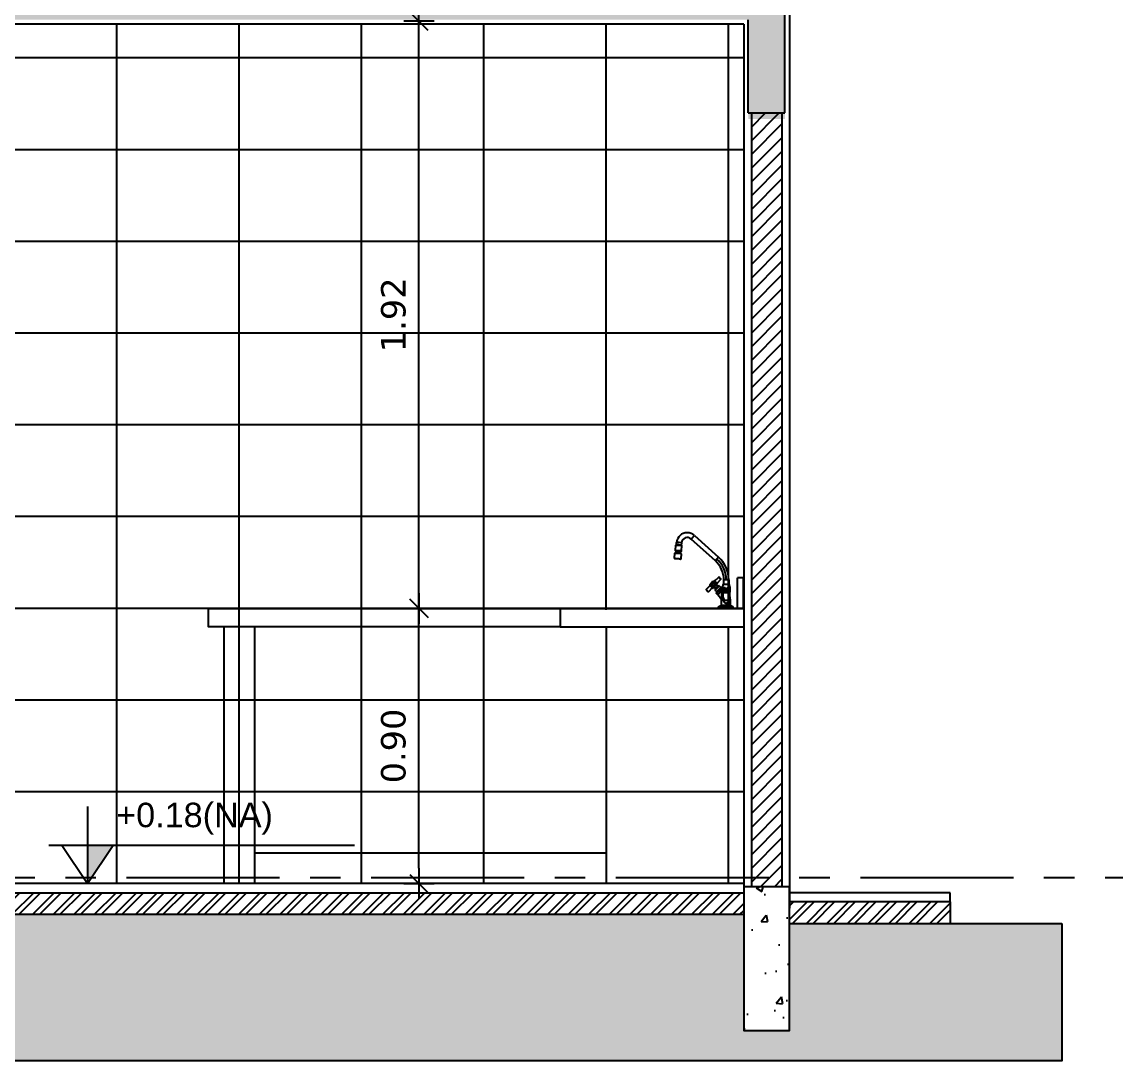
# Model space of a CAD drawing. Extents: x 12 to 194, y 116 to 198.
# Drawn here: x 50.528 to 54.128, y 175.039 to 178.437 of the extents above; entities that cross this region are included whole.
import ezdxf

# ---------------------------------------------------------------- set-up
doc = ezdxf.new("R2010")
doc.units = 0
doc.header["$LTSCALE"] = 0.005
doc.header["$PDMODE"] = 3
doc.linetypes.add('C5', pattern=[60, 50, -5, 0, -5])
doc.layers.get('0').update_dxf_attribs({"linetype": 'CONTINUOUS'})
doc.layers.get('DEFPOINTS').update_dxf_attribs({"linetype": 'CONTINUOUS'})
for name, color, linetype in [('01', 1, 'CONTINUOUS'), ('252', 252, 'CONTINUOUS'), ('AR-CORTE', 1, 'CONTINUOUS'), ('AR-ESQ', 2, 'CONTINUOUS'), ('ARQ-ALV-CORTE', 5, 'CONTINUOUS'), ('ARQ-CTA-1_050', 1, 'CONTINUOUS'), ('ARQ-EXO-1_100', 251, 'C5'), ('ARQ-HTC', 9, 'CONTINUOUS'), ('ARQ-PIS-CORTE', 2, 'CONTINUOUS'), ('ARQ-SMB-1_050', 1, 'CONTINUOUS')]:
    doc.layers.add(name, color=color, linetype=linetype)
doc.styles.add('ESC-50-A20', font='arial.ttf', dxfattribs={"height": 0.1})
doc.styles.add('FNDE Texto Cota 0050', font='verdana.ttf', dxfattribs={"height": 0.08})
doc.dimstyles.new('FNDE 1-0050', dxfattribs={"dimscale": 5, "dimtxt": 0.08, "dimasz": 0.01, "dimexe": 0.15, "dimexo": 0.15, "dimgap": 0.01, "dimtad": 1, "dimzin": 1, "dimdsep": 46, "dimtxsty": 'FNDE Texto Cota 0050', "dimblk": 'tic', "dimcen": 0.015, "dimdle": 0.15, "dimse1": 1, "dimse2": 1, "dimclrd": 251, "dimclre": 251, "dimclrt": 256, "dimaunit": 1, "dimadec": 3, "dimazin": 0, "dimtfac": 1, "dimtix": 1, "dimtmove": 2, "dimatfit": 3, "dimfxl": 0.15, "dimtvp": 1, "dimtolj": 1, "dimtzin": 0, "dimarcsym": 0})
pattern_1 = [(45, (84.714996, 34.55552), (-0.03367596, 0.03367596), []), (45, (84.737447, 34.55552), (-0.03367596, 0.03367596), [])]
pattern_2 = [(50, (84.715, 34.55552), (0.25505854, -0.02231472), [0.02667, -0.29337]), (355, (84.715, 34.55552), (-0.0493408, 0.2674796), [0.021336, -0.2346968]), (100.45144, (84.73625, 34.55366), (0.20571775, 0.24516485), [0.022666, -0.24932634]), (46.1842, (84.715, 34.62664), (0.37951066, -0.05885926), [0.040005, -0.440055]), (96.63556, (84.74662, 34.62174), (0.3323658, 0.3463966), [0.033999, -0.3739899]), (351.18415, (84.715, 34.62664), (0.3323658, 0.3463966), [0.032004, -0.3520436]), (21, (84.75056, 34.60886), (0.21226015, -0.14317128), [0.02667, -0.29337]), (326, (84.75056, 34.60886), (0.08652284, 0.25786315), [0.021336, -0.234696]), (71.45144, (84.76824, 34.59693), (0.298783, 0.11469188), [0.022666, -0.2493259]), (37.5, (84.715, 34.55552), (0.004324045, 0.118377054), [0, -0.2318512, 0, -0.238252, 0, -0.235585]), (7.5, (84.715, 34.55552), (0.09354753, 0.1402528), [0, -0.1358392, 0, -0.2265172, 0, -0.089789]), (327.5, (84.6357, 34.55552), (0.189826833, -0.00802024), [0, -0.0889, 0, -0.277368, 0, -0.368046]), (317.5, (84.60014, 34.55552), (0.20738085, 0.03559709), [0, -0.11557, 0, -0.1842008, 0, -0.261366])]

# ---------------------------------------------------------------- blocks, each defined once
blk = doc.blocks.new('tic')
at = {"color": 251}
for p, q in [((0, -1), (0, 1)), ((-1, 0), (1, 0))]:
    blk.add_line(p, q, dxfattribs=at)
blk.add_line((-0.6, -0.6), (0.6, 0.6))
blk = doc.blocks.new('*D104')
at = {"layer": 'ARQ-CTA-1_050', "color": 251, "lineweight": -2, "transparency": 16777216}
blk.add_line((51.8262, 175.6691), (51.8262, 176.4691), dxfattribs=at)
at = {"layer": 'DEFPOINTS', "color": 0, "transparency": 16777216}
for p in [(51.5225, 176.5191), (51.8262, 176.5191), (51.3726, 175.6191)]:
    blk.add_point(p, dxfattribs=at)
at = {"layer": 'ARQ-CTA-1_050', "color": 251, "lineweight": -2, "transparency": 16777216, "xscale": 0.05, "yscale": 0.05, "zscale": 0.05}
for p, rotation in [((51.8262, 176.5191), 90), ((51.8262, 175.6191), 270)]:
    blk.add_blockref('tic', p, dxfattribs=dict(at, rotation=rotation))
at = {"layer": 'ARQ-CTA-1_050', "transparency": 16777216, "insert": (51.7429, 176.0691), "char_height": 0.08, "attachment_point": 5, "rotation": 90, "style": 'FNDE Texto Cota 0050'}
blk.add_mtext('\\A1;0.90', dxfattribs=at)
blk = doc.blocks.new('*D105')
at = {"layer": 'ARQ-CTA-1_050', "color": 251, "lineweight": -2, "transparency": 16777216}
blk.add_line((51.8262, 176.5691), (51.8262, 178.3891), dxfattribs=at)
at = {"layer": 'DEFPOINTS', "color": 0, "transparency": 16777216}
for p in [(51.5925, 178.4391), (51.8262, 178.4391), (51.5925, 176.5191)]:
    blk.add_point(p, dxfattribs=at)
at = {"layer": 'ARQ-CTA-1_050', "color": 251, "lineweight": -2, "transparency": 16777216, "xscale": 0.05, "yscale": 0.05, "zscale": 0.05}
for p, rotation in [((51.8262, 178.4391), 90), ((51.8262, 176.5191), 270)]:
    blk.add_blockref('tic', p, dxfattribs=dict(at, rotation=rotation))
at = {"layer": 'ARQ-CTA-1_050', "transparency": 16777216, "insert": (51.743, 177.4791), "char_height": 0.08, "attachment_point": 5, "rotation": 90, "style": 'FNDE Texto Cota 0050'}
blk.add_mtext('\\A1;1.92', dxfattribs=at)
blk = doc.blocks.new('FNDE-Nível Corte-1_050')
blk.add_hatch(color=251).paths.add_polyline_path([(140.6568, -0.1868), (140.7408, -0.1868), (140.6568, -0.3128)])
at = {"color": 251}
for p, q in [((140.6568, -0.0608), (140.6568, -0.3128)), ((140.5308, -0.1868), (141.5308, -0.1868))]:
    blk.add_line(p, q, dxfattribs=at)
blk.add_lwpolyline([(140.5728, -0.1868), (140.6568, -0.3128), (140.7408, -0.1868)], dxfattribs=at)

msp = doc.modelspace()

# ---------------------------------------------------------------- hatches: boundary and pattern name
at = {"layer": 'ARQ-HTC'}
h = msp.add_hatch(dxfattribs=at)
h.set_pattern_fill('AR-CONC', color=251, scale=0.0014, style=0)
h.set_pattern_definition(pattern_2)
h.paths.add_polyline_path([(46.7881, 178.5741), (53.0231, 178.5741), (53.0231, 178.1191), (52.9031, 178.1191), (52.9031, 178.4441), (48.4231, 178.4441), (48.4231, 178.1191), (48.3031, 178.1191), (48.3031, 178.4441), (46.8881, 178.4441), (46.8881, 178.1441), (46.7881, 178.1441)])
h = msp.add_hatch(dxfattribs=at)
h.set_pattern_fill('ANSI31', color=251, scale=0.01, style=0)
h.set_pattern_definition([(45, (84.714996, 34.55552), (-0.02245064, 0.02245064), [])])
h.paths.add_polyline_path([(52.9131, 178.1391), (53.0131, 178.1391), (53.0131, 175.6091), (52.9131, 175.6091)])
h = msp.add_hatch(dxfattribs=at)
h.set_pattern_fill('ANSI32', color=251, scale=0.005, style=0)
h.set_pattern_definition(pattern_1)
h.paths.add_polyline_path([(48.4381, 175.5891), (52.8881, 175.5891), (52.8881, 175.5191), (48.4381, 175.5191)])
h = msp.add_hatch(dxfattribs=at)
h.set_pattern_fill('AR-CONC', color=251, scale=0.0014, style=0)
h.set_pattern_definition(pattern_2)
h.paths.add_polyline_path([(52.8881, 175.6091), (53.0381, 175.6091), (53.0381, 175.1391), (52.8881, 175.1391)])
h = msp.add_hatch(dxfattribs=at)
h.set_pattern_fill('ANSI32', color=251, scale=0.005, style=0)
h.set_pattern_definition(pattern_1)
h.paths.add_polyline_path([(53.0381, 175.5591), (53.5631, 175.5591), (53.5631, 175.4891), (53.0381, 175.4891)])
h = msp.add_hatch(dxfattribs=at)
h.set_pattern_fill('EARTH', color=252, scale=0.02, angle=45, style=0)
h.set_pattern_definition([(45, (84.715, 34.55552), (1e-17, 0.17960512), [0.127, -0.127]), (45, (84.68132, 34.5892), (1e-17, 0.17960512), [0.127, -0.127]), (45, (84.64764, 34.62287), (1e-17, 0.17960512), [0.127, -0.127]), (135, (84.64764, 34.64532), (-0.17960512, 1e-17), [0.127, -0.127]), (135, (84.68132, 34.679), (-0.17960512, 1e-17), [0.127, -0.127]), (135, (84.715, 34.71267), (-0.17960512, 1e-17), [0.127, -0.127])])
h.paths.add_polyline_path([(53.9282, 175.4891), (53.0381, 175.4891), (53.0381, 175.1391), (52.8881, 175.1391), (52.8881, 175.5191), (48.4381, 175.5191), (48.4381, 175.1391), (48.2881, 175.1391), (48.2881, 175.5391), (46.9381, 175.5391), (46.9381, 175.1391), (46.7381, 175.1391), (46.7381, 175.5391), (42.8879, 175.5391), (42.8879, 175.0391), (53.9282, 175.0391)])

# ---------------------------------------------------------------- linework, layer by layer
at = {"color": 2}
for p, q in [((52.8879, 176.6191), (52.8679, 176.6191)), ((52.8679, 176.5191), (52.8679, 176.6191)), ((52.8879, 176.5191), (52.8879, 176.6191)), ((52.2881, 176.5191), (52.2881, 176.4591))]:
    msp.add_line(p, q, dxfattribs=at)
at = {"color": 2, "extrusion": (0, 0, -1)}
for p, q in [((52.2881, 176.5191), (52.8881, 176.5191)), ((52.2881, 176.4591), (52.8881, 176.4591))]:
    msp.add_line(p, q, dxfattribs=at)
at = {"layer": '01'}
for p, q in [((53.0381, 178.842), (53.0381, 175.5391)), ((52.8881, 178.4291), (48.4381, 178.4291)), ((52.8881, 178.4291), (52.8881, 175.6091))]:
    msp.add_line(p, q, dxfattribs=at)
at = {"layer": '01', "color": 251}
for p, q in [((52.7163, 176.746), (52.7216, 176.7518)), ((52.7955, 176.6747), (52.7163, 176.746)), ((52.7216, 176.7518), (52.7269, 176.7577)), ((52.7269, 176.7577), (52.8061, 176.6864)), ((52.6654, 176.7262), (52.6639, 176.7089)), ((52.6848, 176.7071), (52.6639, 176.7089)), ((52.6645, 176.7009), (52.6699, 176.7043)), ((52.6648, 176.708), (52.6651, 176.7079)), ((52.6648, 176.708), (52.6648, 176.708)), ((52.6654, 176.7262), (52.6863, 176.7244)), ((52.6682, 176.7278), (52.6688, 176.7348)), ((52.6839, 176.7264), (52.6682, 176.7278)), ((52.6766, 176.7341), (52.6688, 176.7348)), ((52.6699, 176.7043), (52.67, 176.7056)), ((52.6782, 176.7036), (52.6699, 176.7043)), ((52.67, 176.7056), (52.6783, 176.7049)), ((52.6845, 176.7334), (52.6766, 176.7341)), ((52.6783, 176.7049), (52.6782, 176.7036)), ((52.6782, 176.7036), (52.6829, 176.6993)), ((52.6835, 176.7063), (52.6838, 176.7063)), ((52.6838, 176.7063), (52.6839, 176.7063)), ((52.6845, 176.7334), (52.6839, 176.7264)), ((52.6848, 176.7071), (52.6863, 176.7244)), ((52.6617, 176.6829), (52.6631, 176.6996)), ((52.6617, 176.6829), (52.6826, 176.6811)), ((52.6625, 176.682), (52.6626, 176.6819)), ((52.6626, 176.6819), (52.6629, 176.6819)), ((52.684, 176.6978), (52.6631, 176.6996)), ((52.6637, 176.6996), (52.6631, 176.6996)), ((52.6637, 176.7), (52.6644, 176.7006)), ((52.6637, 176.7), (52.6835, 176.6983)), ((52.6637, 176.7), (52.6637, 176.6996)), ((52.6835, 176.6979), (52.6637, 176.6996)), ((52.6645, 176.7009), (52.6644, 176.7006)), ((52.6829, 176.699), (52.6644, 176.7006)), ((52.6645, 176.7009), (52.6829, 176.6993)), ((52.6812, 176.6803), (52.6815, 176.6803)), ((52.6815, 176.6803), (52.6816, 176.6803)), ((52.684, 176.6978), (52.6826, 176.6811)), ((52.6829, 176.699), (52.6829, 176.6993)), ((52.6829, 176.699), (52.6835, 176.6983)), ((52.6835, 176.6979), (52.6835, 176.6983)), ((52.684, 176.6978), (52.6835, 176.6979)), ((52.8008, 176.6805), (52.7955, 176.6747)), ((52.8061, 176.6864), (52.8008, 176.6805)), ((52.7775, 176.5944), (52.7925, 176.6094)), ((52.7775, 176.5957), (52.7912, 176.6094)), ((52.78, 176.5993), (52.7876, 176.6069)), ((52.7805, 176.5986), (52.78, 176.5993)), ((52.7876, 176.6069), (52.7883, 176.6064)), ((52.7884, 176.5861), (52.8008, 176.5985)), ((52.7907, 176.5884), (52.7985, 176.5962)), ((52.7913, 176.6094), (52.7913, 176.6094)), ((52.7913, 176.6094), (52.7924, 176.6094)), ((52.7913, 176.6094), (52.7924, 176.6094)), ((52.7919, 176.5921), (52.7948, 176.595)), ((52.7925, 176.6094), (52.7928, 176.609)), ((52.7941, 176.609), (52.8064, 176.6213)), ((52.7948, 176.595), (52.8007, 176.6009)), ((52.8008, 176.5985), (52.7985, 176.5962)), ((52.7985, 176.5962), (52.803, 176.5917)), ((52.8007, 176.6009), (52.8008, 176.6011)), ((52.8134, 176.6143), (52.801, 176.6019)), ((52.8064, 176.6213), (52.8099, 176.6178)), ((52.8105, 176.6184), (52.8076, 176.6213)), ((52.8099, 176.6178), (52.8134, 176.6143)), ((52.8134, 176.6155), (52.8105, 176.6184)), ((52.8192, 176.5869), (52.8226, 176.5986)), ((52.8226, 176.5986), (52.8312, 176.5986)), ((52.8233, 176.5986), (52.8233, 176.6125)), ((52.8312, 176.6125), (52.8233, 176.6125)), ((52.839, 176.6125), (52.8312, 176.6125)), ((52.8312, 176.5986), (52.8397, 176.5986)), ((52.839, 176.6125), (52.839, 176.5986)), ((52.8397, 176.5986), (52.8431, 176.5869)), ((52.7656, 176.5805), (52.7779, 176.5928)), ((52.7691, 176.577), (52.7656, 176.5805)), ((52.7656, 176.5793), (52.7685, 176.5764)), ((52.7685, 176.5764), (52.7714, 176.5735)), ((52.7726, 176.5735), (52.7691, 176.577)), ((52.7849, 176.5859), (52.7726, 176.5735)), ((52.7779, 176.594), (52.7775, 176.5944)), ((52.7779, 176.594), (52.7779, 176.594)), ((52.7858, 176.5861), (52.786, 176.5862)), ((52.786, 176.5862), (52.7919, 176.5921)), ((52.7907, 176.5884), (52.7884, 176.5861)), ((52.7952, 176.5839), (52.7907, 176.5884)), ((52.7948, 176.5791), (52.8078, 176.5921)), ((52.7948, 176.581), (52.8059, 176.5921)), ((52.8, 176.5739), (52.7948, 176.5791)), ((52.7952, 176.5839), (52.803, 176.5917)), ((52.7993, 176.5677), (52.7992, 176.5676)), ((52.8032, 176.5637), (52.7992, 176.5676)), ((52.8033, 176.5637), (52.7993, 176.5677)), ((52.7994, 176.5712), (52.8157, 176.5875)), ((52.7994, 176.5712), (52.8, 176.5718)), ((52.8, 176.5718), (52.8151, 176.5869)), ((52.8, 176.5739), (52.813, 176.5869)), ((52.8014, 176.5698), (52.801, 176.5694)), ((52.801, 176.5694), (52.8049, 176.5654)), ((52.8054, 176.5659), (52.8014, 176.5698)), ((52.8053, 176.5658), (52.8032, 176.5637)), ((52.8032, 176.5637), (52.8033, 176.5637)), ((52.8033, 176.5637), (52.8049, 176.5654)), ((52.8038, 176.563), (52.8192, 176.5784)), ((52.8126, 176.5521), (52.8038, 176.563)), ((52.8049, 176.5654), (52.8054, 176.5659)), ((52.8053, 176.5658), (52.8192, 176.5797)), ((52.8059, 176.5651), (52.8053, 176.5658)), ((52.8054, 176.5659), (52.8098, 176.5702)), ((52.8065, 176.575), (52.8058, 176.575)), ((52.8058, 176.5742), (52.8065, 176.575)), ((52.8058, 176.5742), (52.8098, 176.5702)), ((52.8105, 176.571), (52.8065, 176.575)), ((52.8078, 176.5921), (52.813, 176.5869)), ((52.8098, 176.5702), (52.8105, 176.571)), ((52.8105, 176.571), (52.8159, 176.5764)), ((52.8119, 176.5811), (52.8119, 176.5804)), ((52.8119, 176.5804), (52.8127, 176.5811)), ((52.8119, 176.5804), (52.8159, 176.5764)), ((52.8167, 176.5771), (52.8127, 176.5811)), ((52.8151, 176.5869), (52.8157, 176.5875)), ((52.8159, 176.5764), (52.8167, 176.5771)), ((52.8167, 176.5771), (52.8192, 176.5797)), ((52.8175, 176.5859), (52.8171, 176.5855)), ((52.8171, 176.5855), (52.8192, 176.5833)), ((52.8192, 176.5842), (52.8175, 176.5859)), ((52.8192, 176.5877), (52.8192, 176.5876)), ((52.8192, 176.5877), (52.8194, 176.5875)), ((52.8192, 176.5876), (52.8194, 176.5874)), ((52.8192, 176.585), (52.8192, 176.5849)), ((52.8192, 176.5721), (52.8192, 176.5849)), ((52.8192, 176.5721), (52.8219, 176.5721)), ((52.8201, 176.5712), (52.8201, 176.5721)), ((52.8201, 176.5712), (52.8312, 176.5712)), ((52.8208, 176.5708), (52.8208, 176.5712)), ((52.8208, 176.5708), (52.8312, 176.5708)), ((52.8219, 176.5852), (52.8219, 176.5721)), ((52.8219, 176.5721), (52.8283, 176.5721)), ((52.8283, 176.5853), (52.8283, 176.5721)), ((52.8283, 176.5721), (52.8337, 176.5721)), ((52.8312, 176.5712), (52.8422, 176.5712)), ((52.8312, 176.5708), (52.8415, 176.5708)), ((52.8337, 176.5853), (52.8337, 176.5721)), ((52.8337, 176.5721), (52.8403, 176.5721)), ((52.8403, 176.5852), (52.8403, 176.5721)), ((52.8403, 176.5721), (52.843, 176.5721)), ((52.8415, 176.5712), (52.8415, 176.5708)), ((52.8422, 176.5721), (52.8422, 176.5712)), ((52.843, 176.585), (52.843, 176.5721)), ((52.843, 176.5721), (52.8431, 176.5721)), ((52.8431, 176.5847), (52.8431, 176.5847)), ((52.8431, 176.5847), (52.8431, 176.5721)), ((52.8431, 176.5847), (52.8431, 176.5721)), ((52.8431, 176.5721), (52.8431, 176.5721)), ((52.8069, 176.5251), (52.8152, 176.5299)), ((52.8069, 176.5251), (52.8522, 176.5251)), ((52.8126, 176.5521), (52.8134, 176.5528)), ((52.8134, 176.5528), (52.8157, 176.5548)), ((52.8152, 176.5299), (52.8439, 176.5299)), ((52.8155, 176.5299), (52.8155, 176.546)), ((52.8204, 176.546), (52.8155, 176.546)), ((52.8157, 176.5548), (52.8164, 176.5555)), ((52.8437, 176.53), (52.8285, 176.5299)), ((52.8437, 176.5462), (52.8408, 176.5462)), ((52.8437, 176.5462), (52.8437, 176.53)), ((52.8437, 176.53), (52.8437, 176.5299)), ((52.8439, 176.5299), (52.8522, 176.5251)), ((52.8042, 176.5205), (52.8549, 176.5204)), ((52.8042, 176.5191), (52.8042, 176.5205)), ((52.8042, 176.5191), (52.8549, 176.5191)), ((52.8549, 176.5204), (52.8549, 176.5191)), ((52.8381, 175.6191), (52.8381, 176.4591))]:
    msp.add_line(p, q, dxfattribs=at)
for points in [[(52.6835, 176.7063, 0), (52.6833, 176.7064, 0), (52.6831, 176.7064, 0), (52.6829, 176.7064, 0), (52.6826, 176.7064, 0), (52.6824, 176.7065, 0), (52.6821, 176.7065, 0), (52.6816, 176.7065, 0), (52.6811, 176.7066, 0), (52.6806, 176.7066, 0), (52.68, 176.7067, 0), (52.6795, 176.7067, 0), (52.6788, 176.7068, 0), (52.6782, 176.7068, 0), (52.6776, 176.7069, 0), (52.6769, 176.7069, 0), (52.6762, 176.707, 0), (52.6755, 176.7071, 0), (52.6748, 176.7071, 0), (52.6741, 176.7072, 0), (52.6734, 176.7072, 0), (52.6727, 176.7073, 0), (52.6721, 176.7074, 0), (52.6714, 176.7074, 0), (52.6707, 176.7075, 0), (52.6701, 176.7075, 0), (52.6695, 176.7076, 0), (52.6691, 176.7076, 0), (52.6688, 176.7076, 0), (52.6684, 176.7077, 0), (52.668, 176.7077, 0), (52.6676, 176.7077, 0), (52.6672, 176.7078, 0), (52.6667, 176.7078, 0), (52.6663, 176.7078, 0), (52.666, 176.7079, 0), (52.6656, 176.7079, 0), (52.6654, 176.7079, 0), (52.6651, 176.7079, 0)], [(52.6812, 176.6803, 0), (52.6811, 176.6803, 0), (52.6809, 176.6804, 0), (52.6807, 176.6804, 0), (52.6804, 176.6804, 0), (52.6801, 176.6804, 0), (52.6798, 176.6805, 0), (52.6794, 176.6805, 0), (52.6789, 176.6806, 0), (52.6784, 176.6806, 0), (52.6778, 176.6806, 0), (52.6772, 176.6807, 0), (52.6766, 176.6807, 0), (52.676, 176.6808, 0), (52.6753, 176.6809, 0), (52.6747, 176.6809, 0), (52.674, 176.681, 0), (52.6733, 176.681, 0), (52.6726, 176.6811, 0), (52.6719, 176.6812, 0), (52.6712, 176.6812, 0), (52.6705, 176.6813, 0), (52.6698, 176.6813, 0), (52.6691, 176.6814, 0), (52.6685, 176.6814, 0), (52.6679, 176.6815, 0), (52.6673, 176.6816, 0), (52.6669, 176.6816, 0), (52.6665, 176.6816, 0), (52.6662, 176.6817, 0), (52.6657, 176.6817, 0), (52.6653, 176.6817, 0), (52.6649, 176.6818, 0), (52.6645, 176.6818, 0), (52.6641, 176.6818, 0), (52.6637, 176.6819, 0), (52.6634, 176.6819, 0), (52.6631, 176.6819, 0), (52.6629, 176.6819, 0)], [(52.7948, 176.595, 0), (52.7948, 176.5953, 0), (52.7949, 176.5955, 0), (52.795, 176.5957, 0), (52.795, 176.596, 0), (52.7951, 176.5964, 0), (52.7951, 176.5968, 0), (52.7951, 176.5973, 0), (52.7951, 176.5977, 0), (52.795, 176.5982, 0), (52.7948, 176.5987, 0), (52.7947, 176.5992, 0), (52.7945, 176.5996, 0), (52.7942, 176.6001, 0), (52.7939, 176.6005, 0), (52.7937, 176.6007, 0), (52.7935, 176.601, 0), (52.7933, 176.6012, 0), (52.793, 176.6015, 0), (52.7928, 176.6017, 0), (52.7924, 176.6019, 0), (52.792, 176.6022, 0), (52.7916, 176.6024, 0), (52.7912, 176.6026, 0), (52.7908, 176.6028, 0), (52.7903, 176.6029, 0), (52.7899, 176.603, 0), (52.7895, 176.603, 0), (52.789, 176.603, 0), (52.7885, 176.603, 0), (52.7882, 176.603, 0), (52.7879, 176.6029, 0), (52.7876, 176.6028, 0), (52.7873, 176.6027, 0), (52.787, 176.6026, 0), (52.7867, 176.6025, 0), (52.7864, 176.6023, 0), (52.7861, 176.6022, 0), (52.7859, 176.602, 0), (52.7856, 176.6018, 0), (52.7854, 176.6016, 0), (52.7852, 176.6014, 0), (52.785, 176.6012, 0), (52.7849, 176.601, 0), (52.7847, 176.6007, 0), (52.7845, 176.6004, 0), (52.7843, 176.6, 0), (52.7842, 176.5997, 0), (52.784, 176.5993, 0), (52.784, 176.5988, 0), (52.7839, 176.5984, 0), (52.7839, 176.598, 0), (52.7839, 176.5976, 0), (52.7839, 176.5971, 0), (52.784, 176.5966, 0), (52.7841, 176.5961, 0), (52.7843, 176.5957, 0), (52.7845, 176.5952, 0), (52.7847, 176.5948, 0), (52.7849, 176.5945, 0), (52.7851, 176.5942, 0), (52.7854, 176.5939, 0), (52.7857, 176.5936, 0), (52.7859, 176.5934, 0), (52.7862, 176.5931, 0), (52.7865, 176.5929, 0), (52.7867, 176.5927, 0), (52.7871, 176.5925, 0), (52.7875, 176.5923, 0), (52.7878, 176.5922, 0), (52.7882, 176.592, 0), (52.7887, 176.5919, 0), (52.7891, 176.5918, 0), (52.7895, 176.5918, 0), (52.79, 176.5918, 0), (52.7905, 176.5918, 0), (52.7909, 176.5919, 0), (52.7912, 176.5919, 0), (52.7915, 176.592, 0), (52.7919, 176.5921, 0)], [(52.7928, 176.609, 0), (52.7928, 176.609, 0), (52.7929, 176.609, 0), (52.7929, 176.6089, 0), (52.7929, 176.6089, 0), (52.7929, 176.6087, 0), (52.793, 176.6086, 0), (52.7931, 176.6084, 0), (52.7932, 176.6082, 0), (52.7933, 176.608, 0), (52.7934, 176.6077, 0), (52.7935, 176.6074, 0), (52.7937, 176.6071, 0), (52.7939, 176.6067, 0), (52.7941, 176.6063, 0), (52.7943, 176.6059, 0), (52.7946, 176.6055, 0), (52.7948, 176.6051, 0), (52.7951, 176.6048, 0), (52.7953, 176.6045, 0), (52.7956, 176.6042, 0), (52.7958, 176.604, 0), (52.7961, 176.6037, 0), (52.7964, 176.6034, 0), (52.7968, 176.6031, 0), (52.7971, 176.6028, 0), (52.7975, 176.6026, 0), (52.7978, 176.6024, 0), (52.7981, 176.6022, 0), (52.7985, 176.602, 0), (52.7988, 176.6018, 0), (52.7991, 176.6016, 0), (52.7995, 176.6014, 0), (52.7998, 176.6013, 0), (52.8, 176.6012, 0), (52.8003, 176.6011, 0), (52.8005, 176.601, 0), (52.8007, 176.6009, 0)], [(52.8007, 176.6021, 0), (52.8005, 176.6022, 0), (52.8003, 176.6022, 0), (52.8001, 176.6023, 0), (52.7999, 176.6024, 0), (52.7996, 176.6025, 0), (52.7993, 176.6026, 0), (52.799, 176.6027, 0), (52.7987, 176.6029, 0), (52.7984, 176.603, 0), (52.7981, 176.6032, 0), (52.7978, 176.6034, 0), (52.7975, 176.6035, 0), (52.7973, 176.6037, 0), (52.797, 176.6039, 0), (52.7968, 176.6041, 0), (52.7966, 176.6043, 0), (52.7964, 176.6045, 0), (52.7962, 176.6047, 0), (52.796, 176.605, 0), (52.7958, 176.6052, 0), (52.7956, 176.6055, 0), (52.7954, 176.6058, 0), (52.7954, 176.6059, 0), (52.7952, 176.6062, 0), (52.795, 176.6066, 0), (52.7948, 176.6069, 0), (52.7947, 176.6072, 0), (52.7946, 176.6075, 0), (52.7945, 176.6078, 0), (52.7944, 176.608, 0), (52.7943, 176.6083, 0), (52.7943, 176.6085, 0), (52.7942, 176.6086, 0), (52.7942, 176.6088, 0), (52.7942, 176.6089, 0), (52.7941, 176.6089, 0), (52.7941, 176.609, 0), (52.7941, 176.609, 0), (52.7941, 176.609, 0), (52.7941, 176.609, 0)], [(52.7941, 176.5955, 0), (52.7941, 176.5955, 0), (52.7941, 176.5954, 0), (52.7941, 176.5954, 0), (52.7942, 176.5953, 0), (52.7943, 176.5953, 0), (52.7944, 176.5952, 0), (52.7946, 176.5951, 0), (52.7947, 176.5951, 0), (52.7948, 176.595, 0)], [(52.8007, 176.6009, 0), (52.8006, 176.601, 0), (52.8005, 176.6012, 0), (52.8005, 176.6013, 0), (52.8005, 176.6015, 0), (52.8005, 176.6016, 0), (52.8005, 176.6018, 0), (52.8006, 176.6019, 0), (52.8006, 176.6021, 0), (52.8007, 176.6021, 0)], [(52.801, 176.6019, 0), (52.801, 176.602, 0), (52.801, 176.602, 0), (52.801, 176.602, 0), (52.8009, 176.602, 0), (52.8009, 176.6021, 0), (52.8008, 176.6021, 0), (52.8007, 176.6021, 0), (52.8007, 176.6021, 0)], [(52.786, 176.5862, 0), (52.7859, 176.5863, 0), (52.7859, 176.5865, 0), (52.7858, 176.5866, 0), (52.7858, 176.5867, 0), (52.7857, 176.587, 0), (52.7855, 176.5873, 0), (52.7854, 176.5876, 0), (52.7852, 176.5879, 0), (52.785, 176.5883, 0), (52.7848, 176.5886, 0), (52.7846, 176.589, 0), (52.7843, 176.5895, 0), (52.784, 176.5898, 0), (52.7837, 176.5902, 0), (52.7835, 176.5905, 0), (52.7833, 176.5907, 0), (52.783, 176.591, 0), (52.7828, 176.5912, 0), (52.7826, 176.5914, 0), (52.7822, 176.5917, 0), (52.7818, 176.592, 0), (52.7815, 176.5923, 0), (52.7811, 176.5925, 0), (52.7807, 176.5927, 0), (52.7804, 176.5929, 0), (52.78, 176.5931, 0), (52.7797, 176.5933, 0), (52.7794, 176.5934, 0), (52.7791, 176.5936, 0), (52.7789, 176.5936, 0), (52.7787, 176.5937, 0), (52.7785, 176.5938, 0), (52.7784, 176.5938, 0), (52.7783, 176.5939, 0), (52.7781, 176.5939, 0), (52.778, 176.594, 0), (52.778, 176.594, 0), (52.7779, 176.594, 0), (52.7779, 176.594, 0), (52.7779, 176.594, 0), (52.7779, 176.594, 0)], [(52.7779, 176.5928, 0), (52.7779, 176.5928, 0), (52.7779, 176.5928, 0), (52.778, 176.5927, 0), (52.7781, 176.5927, 0), (52.7782, 176.5927, 0), (52.7783, 176.5927, 0), (52.7785, 176.5926, 0), (52.7787, 176.5925, 0), (52.779, 176.5925, 0), (52.7793, 176.5924, 0), (52.7796, 176.5922, 0), (52.7799, 176.5921, 0), (52.7802, 176.592, 0), (52.7805, 176.5918, 0), (52.7808, 176.5917, 0), (52.7811, 176.5915, 0), (52.7813, 176.5914, 0), (52.7816, 176.5912, 0), (52.7818, 176.591, 0), (52.7821, 176.5908, 0), (52.7823, 176.5906, 0), (52.7825, 176.5904, 0), (52.7827, 176.5902, 0), (52.7829, 176.59, 0), (52.7831, 176.5898, 0), (52.7832, 176.5895, 0), (52.7834, 176.5893, 0), (52.7835, 176.5891, 0), (52.7837, 176.5888, 0), (52.7839, 176.5885, 0), (52.784, 176.5883, 0), (52.7841, 176.588, 0), (52.7842, 176.5877, 0), (52.7844, 176.5874, 0), (52.7845, 176.5871, 0), (52.7845, 176.5869, 0), (52.7846, 176.5866, 0), (52.7847, 176.5865, 0), (52.7847, 176.5863, 0), (52.7847, 176.5862, 0)], [(52.7847, 176.5862, 0), (52.7849, 176.5863, 0), (52.785, 176.5864, 0), (52.7852, 176.5864, 0), (52.7853, 176.5864, 0), (52.7855, 176.5864, 0), (52.7856, 176.5864, 0), (52.7858, 176.5864, 0), (52.7859, 176.5863, 0), (52.786, 176.5862, 0)], [(52.7847, 176.5862, 0), (52.7848, 176.5861, 0), (52.7848, 176.5861, 0), (52.7848, 176.586, 0), (52.7848, 176.586, 0), (52.7849, 176.5859, 0), (52.7849, 176.5859, 0), (52.7849, 176.5859, 0), (52.7849, 176.5859, 0)], [(52.7919, 176.5921, 0), (52.7918, 176.5923, 0), (52.7917, 176.5924, 0), (52.7917, 176.5925, 0), (52.7916, 176.5926, 0), (52.7915, 176.5927, 0), (52.7915, 176.5928, 0), (52.7914, 176.5928, 0), (52.7914, 176.5928, 0), (52.7914, 176.5928, 0)], [(52.8008, 176.57, 0), (52.8007, 176.5701, 0), (52.8006, 176.5702, 0), (52.8005, 176.5703, 0), (52.8004, 176.5704, 0), (52.8003, 176.5705, 0), (52.8003, 176.5706, 0), (52.8002, 176.5707, 0), (52.8001, 176.5708, 0), (52.8, 176.5709, 0), (52.7999, 176.571, 0), (52.7999, 176.5711, 0), (52.7998, 176.5711, 0), (52.7997, 176.5712, 0), (52.7996, 176.5712, 0), (52.7995, 176.5712, 0), (52.7994, 176.5711, 0), (52.7994, 176.571, 0), (52.7993, 176.571, 0), (52.7992, 176.5709, 0), (52.7991, 176.5708, 0), (52.7991, 176.5707, 0), (52.799, 176.5705, 0), (52.7989, 176.5704, 0), (52.7988, 176.5702, 0), (52.7988, 176.57, 0), (52.7987, 176.5698, 0), (52.7987, 176.5696, 0), (52.7986, 176.5694, 0), (52.7986, 176.5693, 0), (52.7986, 176.5691, 0), (52.7986, 176.569, 0), (52.7987, 176.5689, 0), (52.7987, 176.5687, 0), (52.7987, 176.5686, 0), (52.7988, 176.5684, 0), (52.7988, 176.5682, 0), (52.7989, 176.5681, 0)], [(52.7993, 176.5677, 0), (52.7991, 176.5678, 0), (52.799, 176.568, 0), (52.7989, 176.5681, 0)], [(52.7993, 176.5677, 0), (52.7993, 176.5677, 0), (52.7993, 176.5678, 0), (52.7992, 176.5678, 0), (52.7992, 176.5679, 0), (52.7992, 176.5679, 0), (52.7992, 176.568, 0), (52.7992, 176.5681, 0), (52.7992, 176.5681, 0), (52.7992, 176.5682, 0), (52.7993, 176.5683, 0), (52.7993, 176.5685, 0), (52.7995, 176.5687, 0), (52.7999, 176.5691, 0), (52.8002, 176.5694, 0), (52.8003, 176.5694, 0), (52.8005, 176.5694, 0), (52.8005, 176.5695, 0), (52.8006, 176.5695, 0), (52.8007, 176.5694, 0), (52.8008, 176.5694, 0), (52.8008, 176.5694, 0), (52.8009, 176.5694, 0), (52.8009, 176.5694, 0), (52.801, 176.5694, 0)], [(52.8058, 176.575, 0), (52.8056, 176.5751, 0), (52.8055, 176.5751, 0), (52.8053, 176.5752, 0), (52.8052, 176.5752, 0), (52.805, 176.5753, 0), (52.8048, 176.5753, 0), (52.8046, 176.5753, 0), (52.8044, 176.5753, 0), (52.8043, 176.5753, 0), (52.804, 176.5752, 0), (52.8037, 176.5751, 0), (52.8035, 176.575, 0), (52.8033, 176.5748, 0), (52.803, 176.5746, 0), (52.8027, 176.5744, 0), (52.8025, 176.5742, 0), (52.8022, 176.5739, 0), (52.8019, 176.5735, 0), (52.8016, 176.5732, 0), (52.8014, 176.5728, 0), (52.8011, 176.5724, 0), (52.801, 176.5721, 0), (52.8009, 176.5719, 0), (52.8008, 176.5716, 0), (52.8007, 176.5713, 0), (52.8007, 176.5711, 0), (52.8007, 176.5709, 0), (52.8007, 176.5707, 0), (52.8007, 176.5704, 0), (52.8007, 176.5703, 0), (52.8007, 176.5702, 0), (52.8008, 176.57, 0)], [(52.8014, 176.5698, 0), (52.8012, 176.5699, 0), (52.8009, 176.57, 0), (52.8008, 176.57, 0)], [(52.8008, 176.57, 0), (52.8008, 176.5698, 0), (52.8009, 176.5695, 0), (52.801, 176.5694, 0)], [(52.8014, 176.5698, 0), (52.8014, 176.5699, 0), (52.8014, 176.57, 0), (52.8014, 176.5701, 0), (52.8015, 176.5702, 0), (52.8015, 176.5704, 0), (52.8016, 176.5705, 0), (52.8021, 176.5712, 0), (52.8026, 176.5719, 0), (52.8032, 176.5725, 0), (52.8038, 176.5731, 0), (52.8045, 176.5736, 0), (52.8047, 176.5738, 0), (52.8049, 176.5739, 0), (52.8051, 176.574, 0), (52.8054, 176.5741, 0), (52.8055, 176.5742, 0), (52.8056, 176.5742, 0), (52.8056, 176.5742, 0), (52.8057, 176.5742, 0), (52.8058, 176.5742, 0)], [(52.8119, 176.5811, 0), (52.8118, 176.5812, 0), (52.8116, 176.5812, 0), (52.8114, 176.5812, 0), (52.8113, 176.5813, 0), (52.8111, 176.5813, 0), (52.8108, 176.5812, 0), (52.8106, 176.5812, 0), (52.8104, 176.5811, 0), (52.8101, 176.5811, 0), (52.8099, 176.581, 0), (52.8097, 176.5809, 0), (52.8094, 176.5807, 0), (52.809, 176.5805, 0), (52.8086, 176.5802, 0), (52.8082, 176.5798, 0), (52.8078, 176.5795, 0), (52.8075, 176.5792, 0), (52.8072, 176.5789, 0), (52.807, 176.5786, 0), (52.8067, 176.5783, 0), (52.8065, 176.578, 0), (52.8063, 176.5777, 0), (52.8061, 176.5774, 0), (52.8059, 176.5771, 0), (52.8058, 176.5768, 0), (52.8057, 176.5765, 0), (52.8057, 176.5763, 0), (52.8057, 176.5761, 0), (52.8056, 176.5759, 0), (52.8056, 176.5757, 0), (52.8056, 176.5755, 0), (52.8057, 176.5753, 0), (52.8057, 176.5751, 0), (52.8058, 176.575, 0)], [(52.8058, 176.5742, 0), (52.8058, 176.5745, 0), (52.8058, 176.5748, 0), (52.8058, 176.575, 0)], [(52.8065, 176.575, 0), (52.8065, 176.575, 0), (52.8066, 176.5751, 0), (52.8066, 176.5752, 0), (52.8066, 176.5753, 0), (52.8067, 176.5754, 0), (52.8068, 176.5756, 0), (52.8069, 176.5758, 0), (52.8072, 176.5762, 0), (52.8075, 176.5766, 0), (52.8082, 176.5774, 0), (52.8093, 176.5785, 0), (52.8104, 176.5795, 0), (52.8107, 176.5797, 0), (52.8109, 176.5799, 0), (52.8112, 176.5801, 0), (52.8115, 176.5802, 0), (52.8116, 176.5803, 0), (52.8117, 176.5803, 0), (52.8118, 176.5803, 0), (52.8119, 176.5803, 0), (52.8119, 176.5804, 0)], [(52.8169, 176.5861, 0), (52.8167, 176.5862, 0), (52.8165, 176.5862, 0), (52.8163, 176.5862, 0), (52.8161, 176.5862, 0), (52.816, 176.5862, 0), (52.8157, 176.5862, 0), (52.8154, 176.5861, 0), (52.8152, 176.586, 0), (52.8149, 176.586, 0), (52.8145, 176.5858, 0), (52.8142, 176.5856, 0), (52.8139, 176.5854, 0), (52.8135, 176.5851, 0), (52.8132, 176.5849, 0), (52.8129, 176.5846, 0), (52.8127, 176.5843, 0), (52.8124, 176.5841, 0), (52.8122, 176.5838, 0), (52.812, 176.5835, 0), (52.8118, 176.5832, 0), (52.8117, 176.5829, 0), (52.8116, 176.5827, 0), (52.8116, 176.5825, 0), (52.8116, 176.5824, 0), (52.8116, 176.5822, 0), (52.8116, 176.582, 0), (52.8116, 176.5818, 0), (52.8117, 176.5817, 0), (52.8117, 176.5815, 0), (52.8118, 176.5814, 0), (52.8118, 176.5813, 0), (52.8119, 176.5811, 0)], [(52.8119, 176.5811, 0), (52.8122, 176.5811, 0), (52.8125, 176.5811, 0), (52.8127, 176.5811, 0)], [(52.8127, 176.5811, 0), (52.8127, 176.5812, 0), (52.8127, 176.5812, 0), (52.8127, 176.5813, 0), (52.8127, 176.5815, 0), (52.8128, 176.5816, 0), (52.8129, 176.5818, 0), (52.8133, 176.5825, 0), (52.8138, 176.5832, 0), (52.8144, 176.5838, 0), (52.8151, 176.5843, 0), (52.8157, 176.5849, 0), (52.816, 176.585, 0), (52.8162, 176.5852, 0), (52.8164, 176.5853, 0), (52.8167, 176.5854, 0), (52.8167, 176.5854, 0), (52.8168, 176.5854, 0), (52.8169, 176.5855, 0), (52.817, 176.5855, 0), (52.8171, 176.5855, 0)], [(52.8201, 176.5713, 0), (52.82, 176.5712, 0), (52.8194, 176.571, 0), (52.8189, 176.5707, 0), (52.8185, 176.5704, 0), (52.8181, 176.5701, 0), (52.8177, 176.5698, 0), (52.8174, 176.5694, 0), (52.8171, 176.5691, 0), (52.8168, 176.5687, 0), (52.8165, 176.5682, 0), (52.8161, 176.5675, 0), (52.8158, 176.5669, 0), (52.8156, 176.5662, 0), (52.8154, 176.5655, 0), (52.8153, 176.5648, 0), (52.8151, 176.5634, 0), (52.8151, 176.5621, 0), (52.8152, 176.5608, 0), (52.8155, 176.5595, 0), (52.8157, 176.5582, 0), (52.8161, 176.5569, 0), (52.8166, 176.5556, 0), (52.8166, 176.5556, 0)], [(52.8188, 176.588, 0), (52.8187, 176.5881, 0), (52.8185, 176.5881, 0), (52.8184, 176.5882, 0), (52.8182, 176.5882, 0), (52.8181, 176.5882, 0), (52.8179, 176.5883, 0), (52.8177, 176.5883, 0), (52.8176, 176.5883, 0), (52.8173, 176.5882, 0), (52.8171, 176.5882, 0), (52.8169, 176.5882, 0), (52.8168, 176.5881, 0), (52.8165, 176.588, 0), (52.8163, 176.5879, 0), (52.8161, 176.5877, 0), (52.8159, 176.5876, 0), (52.8158, 176.5875, 0), (52.8158, 176.5874, 0), (52.8157, 176.5874, 0), (52.8157, 176.5873, 0), (52.8157, 176.5873, 0), (52.8157, 176.5872, 0), (52.8157, 176.5872, 0), (52.8157, 176.5871, 0), (52.8158, 176.5871, 0), (52.8159, 176.587, 0), (52.816, 176.5869, 0), (52.8161, 176.5868, 0), (52.8161, 176.5868, 0), (52.8162, 176.5867, 0), (52.8163, 176.5866, 0), (52.8163, 176.5866, 0), (52.8164, 176.5865, 0), (52.8165, 176.5864, 0), (52.8167, 176.5863, 0), (52.8168, 176.5862, 0), (52.8169, 176.5861, 0)], [(52.8169, 176.5861, 0), (52.817, 176.5859, 0), (52.817, 176.5856, 0), (52.8171, 176.5855, 0)], [(52.8175, 176.5859, 0), (52.8173, 176.586, 0), (52.817, 176.5861, 0), (52.8169, 176.5861, 0)], [(52.8175, 176.5859, 0), (52.8175, 176.586, 0), (52.8175, 176.586, 0), (52.8175, 176.5861, 0), (52.8174, 176.5861, 0), (52.8174, 176.5862, 0), (52.8174, 176.5863, 0), (52.8174, 176.5864, 0), (52.8175, 176.5865, 0), (52.8176, 176.5867, 0), (52.8177, 176.587, 0), (52.8181, 176.5873, 0), (52.8185, 176.5876, 0), (52.8186, 176.5876, 0), (52.8187, 176.5877, 0), (52.8188, 176.5877, 0), (52.8189, 176.5877, 0), (52.819, 176.5877, 0), (52.819, 176.5877, 0), (52.8191, 176.5876, 0), (52.8191, 176.5876, 0), (52.8192, 176.5876, 0)], [(52.8188, 176.588, 0), (52.819, 176.5879, 0), (52.8191, 176.5877, 0), (52.8192, 176.5876, 0)], [(52.8192, 176.5869, 0), (52.8192, 176.5869, 0), (52.8192, 176.5868, 0), (52.8192, 176.5868, 0), (52.8192, 176.5867, 0), (52.8192, 176.5866, 0), (52.8192, 176.5865, 0), (52.8192, 176.5864, 0), (52.8192, 176.5862, 0), (52.8192, 176.586, 0), (52.8192, 176.5857, 0), (52.8192, 176.5854, 0), (52.8192, 176.585, 0)], [(52.8192, 176.5849, 0), (52.8192, 176.5847, 0), (52.8192, 176.5844, 0), (52.8193, 176.5842, 0), (52.8193, 176.5841, 0), (52.8194, 176.5839, 0), (52.8194, 176.5838, 0), (52.8195, 176.5837, 0), (52.8196, 176.5837, 0), (52.8197, 176.5836, 0), (52.8197, 176.5836, 0), (52.8198, 176.5836, 0), (52.8199, 176.5836, 0), (52.82, 176.5836, 0), (52.8202, 176.5836, 0), (52.8203, 176.5837, 0), (52.8204, 176.5838, 0), (52.8206, 176.5839, 0), (52.8207, 176.584, 0), (52.8209, 176.5841, 0), (52.8211, 176.5843, 0), (52.8213, 176.5845, 0), (52.8216, 176.5848, 0), (52.8219, 176.5852, 0)], [(52.8208, 176.5563, 0), (52.8208, 176.5563, 0), (52.8208, 176.5563, 0), (52.8208, 176.5564, 0), (52.8208, 176.5565, 0), (52.8208, 176.5567, 0), (52.8208, 176.5569, 0), (52.8208, 176.5572, 0), (52.8208, 176.5576, 0), (52.8208, 176.5581, 0), (52.8208, 176.5587, 0), (52.8208, 176.5593, 0), (52.8208, 176.56, 0), (52.8208, 176.5605, 0), (52.8208, 176.5611, 0), (52.8208, 176.5618, 0), (52.8208, 176.5626, 0), (52.8208, 176.5635, 0), (52.8208, 176.5645, 0), (52.8208, 176.5655, 0), (52.8208, 176.5666, 0), (52.8208, 176.5676, 0), (52.8208, 176.5686, 0), (52.8208, 176.5696, 0), (52.8208, 176.5708, 0)], [(52.8219, 176.5852, 0), (52.8222, 176.5856, 0), (52.8226, 176.586, 0), (52.823, 176.5863, 0), (52.8232, 176.5865, 0), (52.8235, 176.5867, 0), (52.8237, 176.5869, 0), (52.824, 176.587, 0), (52.8243, 176.5871, 0), (52.8246, 176.5872, 0), (52.8248, 176.5872, 0), (52.8251, 176.5873, 0), (52.8253, 176.5873, 0), (52.8256, 176.5872, 0), (52.8258, 176.5872, 0), (52.8261, 176.5871, 0), (52.8263, 176.587, 0), (52.8267, 176.5868, 0), (52.827, 176.5866, 0), (52.8273, 176.5864, 0), (52.8276, 176.5861, 0), (52.828, 176.5857, 0), (52.8283, 176.5853, 0)], [(52.8283, 176.5853, 0), (52.8286, 176.585, 0), (52.8289, 176.5847, 0), (52.8292, 176.5845, 0), (52.8294, 176.5843, 0), (52.8297, 176.5842, 0), (52.8299, 176.5841, 0), (52.8301, 176.584, 0), (52.8303, 176.5839, 0), (52.8305, 176.5839, 0), (52.8307, 176.5838, 0), (52.831, 176.5838, 0), (52.8312, 176.5838, 0)], [(52.8312, 176.5838, 0), (52.8313, 176.5838, 0), (52.8315, 176.5838, 0), (52.8316, 176.5839, 0), (52.8318, 176.5839, 0), (52.832, 176.584, 0), (52.8322, 176.5841, 0), (52.8324, 176.5842, 0), (52.8325, 176.5843, 0), (52.8328, 176.5844, 0), (52.833, 176.5846, 0), (52.8332, 176.5847, 0), (52.8334, 176.5849, 0), (52.8336, 176.5851, 0), (52.8337, 176.5853, 0)], [(52.8337, 176.5853, 0), (52.8341, 176.5857, 0), (52.8345, 176.5861, 0), (52.8348, 176.5864, 0), (52.8351, 176.5866, 0), (52.8354, 176.5868, 0), (52.8356, 176.5869, 0), (52.8359, 176.5871, 0), (52.8362, 176.5872, 0), (52.8364, 176.5872, 0), (52.8367, 176.5873, 0), (52.8369, 176.5873, 0), (52.8372, 176.5873, 0), (52.8375, 176.5872, 0), (52.8377, 176.5872, 0), (52.838, 176.5871, 0), (52.8382, 176.587, 0), (52.8386, 176.5868, 0), (52.8389, 176.5866, 0), (52.8392, 176.5863, 0), (52.8395, 176.586, 0), (52.8399, 176.5856, 0), (52.8403, 176.5852, 0)], [(52.8403, 176.5852, 0), (52.8406, 176.5848, 0), (52.8408, 176.5845, 0), (52.8411, 176.5843, 0), (52.8413, 176.5841, 0), (52.8415, 176.584, 0), (52.8416, 176.5839, 0), (52.8418, 176.5838, 0), (52.8419, 176.5837, 0), (52.842, 176.5836, 0), (52.8422, 176.5836, 0), (52.8423, 176.5836, 0), (52.8424, 176.5836, 0), (52.8425, 176.5836, 0), (52.8426, 176.5836, 0), (52.8427, 176.5837, 0), (52.8427, 176.5838, 0), (52.8428, 176.5839, 0), (52.8429, 176.584, 0), (52.8429, 176.5841, 0), (52.843, 176.5843, 0), (52.843, 176.5845, 0), (52.843, 176.5848, 0), (52.843, 176.585, 0)], [(52.8415, 176.5708, 0), (52.8415, 176.5696, 0), (52.8415, 176.5686, 0), (52.8415, 176.5676, 0), (52.8415, 176.5666, 0), (52.8415, 176.5655, 0), (52.8415, 176.5645, 0), (52.8415, 176.5635, 0), (52.8415, 176.5626, 0), (52.8415, 176.5618, 0), (52.8415, 176.5611, 0), (52.8415, 176.5605, 0), (52.8415, 176.56, 0), (52.8415, 176.5593, 0), (52.8415, 176.5587, 0), (52.8415, 176.5581, 0), (52.8415, 176.5576, 0), (52.8415, 176.5572, 0), (52.8415, 176.5569, 0), (52.8415, 176.5567, 0), (52.8415, 176.5565, 0), (52.8415, 176.5564, 0), (52.8415, 176.5563, 0), (52.8415, 176.5563, 0), (52.8415, 176.5563, 0)], [(52.843, 176.585, 0), (52.8431, 176.5856, 0), (52.8431, 176.5858, 0), (52.8431, 176.5861, 0), (52.8431, 176.5863, 0), (52.8431, 176.5865, 0), (52.8431, 176.5866, 0), (52.8431, 176.5867, 0), (52.8431, 176.5868, 0), (52.8431, 176.5868, 0), (52.8431, 176.5869, 0), (52.8431, 176.5869, 0), (52.8431, 176.5869, 0)], [(52.8431, 176.5869, 0), (52.8431, 176.5869, 0), (52.8431, 176.5869, 0), (52.8431, 176.5868, 0), (52.8431, 176.5868, 0), (52.8431, 176.5867, 0), (52.8431, 176.5866, 0), (52.8431, 176.5864, 0), (52.8431, 176.5863, 0), (52.8431, 176.5861, 0), (52.8431, 176.5858, 0), (52.8431, 176.5855, 0), (52.8431, 176.5851, 0), (52.8431, 176.5847, 0)], [(52.8155, 176.546, 0), (52.8154, 176.5465, 0), (52.8154, 176.547, 0), (52.8153, 176.5475, 0), (52.8152, 176.548, 0), (52.815, 176.5485, 0), (52.8148, 176.549, 0), (52.8147, 176.5493, 0), (52.8145, 176.5497, 0), (52.8143, 176.55, 0), (52.8141, 176.5504, 0), (52.8137, 176.5509, 0), (52.8132, 176.5515, 0), (52.8126, 176.5521, 0)], [(52.8166, 176.5556, 0), (52.8166, 176.5556, 0), (52.8166, 176.5556, 0), (52.8166, 176.5556, 0), (52.8166, 176.5556, 0), (52.8166, 176.5556, 0), (52.8166, 176.5556, 0), (52.8166, 176.5556, 0), (52.8165, 176.5555, 0), (52.8165, 176.5555, 0), (52.8165, 176.5555, 0), (52.8165, 176.5555, 0), (52.8164, 176.5555, 0), (52.8164, 176.5555, 0), (52.8164, 176.5555, 0)], [(52.8164, 176.5555, 0), (52.8164, 176.5555, 0), (52.8173, 176.554, 0), (52.8178, 176.5532, 0), (52.8183, 176.5523, 0), (52.8188, 176.5513, 0), (52.8192, 176.5502, 0), (52.8196, 176.5492, 0), (52.8201, 176.5476, 0), (52.8204, 176.546, 0)], [(52.8166, 176.5556, 0), (52.8172, 176.5555, 0), (52.8178, 176.5555, 0), (52.8184, 176.5554, 0), (52.8189, 176.5553, 0), (52.8194, 176.5551, 0), (52.8198, 176.555, 0), (52.8201, 176.5548, 0), (52.8204, 176.5546, 0), (52.8207, 176.5544, 0), (52.8208, 176.5542, 0), (52.821, 176.554, 0), (52.8211, 176.5537, 0), (52.8211, 176.5537, 0)], [(52.8204, 176.546, 0), (52.8208, 176.5465, 0), (52.8212, 176.547, 0), (52.8216, 176.5474, 0), (52.8219, 176.5479, 0), (52.8221, 176.5483, 0), (52.8223, 176.5487, 0), (52.8224, 176.5491, 0), (52.8225, 176.5495, 0), (52.8225, 176.5498, 0), (52.8225, 176.5501, 0), (52.8224, 176.5503, 0), (52.8223, 176.5506, 0), (52.8223, 176.5506, 0)], [(52.8204, 176.546, 0), (52.8206, 176.5456, 0), (52.8211, 176.5444, 0), (52.8216, 176.5433, 0), (52.8223, 176.5422, 0), (52.823, 176.5411, 0), (52.8235, 176.5404, 0), (52.8242, 176.5397, 0), (52.8249, 176.539, 0), (52.8256, 176.5384, 0), (52.8261, 176.5381, 0), (52.8266, 176.5377, 0), (52.8272, 176.5374, 0), (52.8278, 176.5372, 0), (52.8282, 176.537, 0), (52.8286, 176.5369, 0), (52.829, 176.5368, 0), (52.8294, 176.5367, 0), (52.8298, 176.5367, 0), (52.8303, 176.5367, 0), (52.8307, 176.5366, 0), (52.8312, 176.5367, 0), (52.8315, 176.5367, 0), (52.8317, 176.5367, 0), (52.8322, 176.5368, 0), (52.8326, 176.537, 0), (52.8331, 176.5371, 0), (52.8337, 176.5374, 0), (52.8343, 176.5377, 0), (52.8348, 176.538, 0), (52.8353, 176.5383, 0), (52.8359, 176.5388, 0), (52.8365, 176.5393, 0), (52.837, 176.5398, 0), (52.8378, 176.5407, 0), (52.8384, 176.5416, 0), (52.8391, 176.5427, 0), (52.8397, 176.5438, 0), (52.8403, 176.545, 0), (52.8407, 176.5462, 0), (52.8407, 176.5462, 0)], [(52.8204, 176.546, 0), (52.8204, 176.546, 0), (52.8204, 176.546, 0), (52.8204, 176.546, 0), (52.8204, 176.546, 0), (52.8204, 176.546, 0), (52.8204, 176.546, 0), (52.8204, 176.546, 0), (52.8204, 176.546, 0), (52.8204, 176.546, 0), (52.8204, 176.546, 0)], [(52.8208, 176.5562, 0), (52.8209, 176.5545, 0), (52.8213, 176.5527, 0), (52.822, 176.5511, 0), (52.823, 176.5496, 0), (52.8242, 176.5483, 0), (52.8257, 176.5472, 0), (52.8273, 176.5464, 0), (52.829, 176.5459, 0), (52.8308, 176.5457, 0), (52.8312, 176.5456, 0)], [(52.8312, 176.5456, 0), (52.833, 176.5458, 0), (52.8347, 176.5463, 0), (52.8363, 176.547, 0), (52.8378, 176.548, 0), (52.8391, 176.5493, 0), (52.8401, 176.5508, 0), (52.8409, 176.5524, 0), (52.8414, 176.5541, 0), (52.8415, 176.5559, 0), (52.8415, 176.5562, 0)], [(52.8401, 176.5508, 0), (52.8401, 176.5506, 0), (52.84, 176.5504, 0), (52.8399, 176.5502, 0), (52.8398, 176.5497, 0), (52.8397, 176.5493, 0), (52.8398, 176.5488, 0), (52.8398, 176.5483, 0), (52.8399, 176.5479, 0), (52.8401, 176.5475, 0), (52.8403, 176.5471, 0), (52.8405, 176.5466, 0), (52.8407, 176.5462, 0)], [(52.8407, 176.5462, 0), (52.8407, 176.5462, 0), (52.8407, 176.5462, 0), (52.8407, 176.5462, 0), (52.8407, 176.5462, 0), (52.8407, 176.5462, 0), (52.8407, 176.5462, 0), (52.8407, 176.5462, 0), (52.8408, 176.5462, 0), (52.8408, 176.5462, 0), (52.8408, 176.5462, 0), (52.8408, 176.5462, 0)], [(52.8408, 176.5462, 0), (52.8408, 176.5462, 0), (52.8413, 176.5475, 0), (52.8417, 176.549, 0), (52.842, 176.5505, 0), (52.8421, 176.5521, 0), (52.8421, 176.5537, 0), (52.842, 176.5551, 0), (52.8418, 176.5564, 0), (52.8415, 176.5577, 0)], [(52.8415, 176.5581, 0), (52.8417, 176.5577, 0), (52.8424, 176.5555, 0), (52.8429, 176.5532, 0), (52.8433, 176.5509, 0), (52.8436, 176.5486, 0), (52.8437, 176.5462, 0)]]:
    msp.add_polyline3d(points, dxfattribs=at)
msp.add_circle((52.7895, 176.5974), 0.00405, dxfattribs=at)
for centre, radius, start, end in [((52.7035, 176.7318), 0.0349, 90, 175.0586), ((52.7035, 176.7318), 0.0191, 48.0002, 175.0586), ((52.7035, 176.7318), 0.0349, 48.0002, 90), ((52.6648, 176.7089), 0.000907, 175.0586, 265.0586), ((52.6664, 176.7279), 0.0018, 265.0586, 355.0586), ((52.6747, 176.7111), 0.00724, 208.6991, 229.858), ((52.6746, 176.7111), 0.00724, 300.2592, 321.418), ((52.6857, 176.7263), 0.0018, 175.0586, 265.0586), ((52.6839, 176.7072), 0.000907, 265.0586, 355.0586), ((52.6626, 176.6829), 0.000907, 175.0586, 265.0586), ((52.6817, 176.6812), 0.000907, 265.0586, 355.0586), ((52.7395, 176.6124), 0.0838, 0.0508, 48.0543), ((52.7395, 176.6124), 0.0916, 0.0464, 48.0499), ((52.7395, 176.6124), 0.0995, 0.0427, 48.0462), ((52.7782, 176.595), 0.000902, 135.0012, 225.0003), ((52.7992, 176.5882), 0.0222, 135.9975, 150.0049), ((52.7987, 176.5877), 0.0222, 119.9957, 134.003), ((52.7895, 176.5974), 0.00495, 90, 45.0003), ((52.7895, 176.5974), 0.00495, 45.0003, 90), ((52.7919, 176.6087), 0.000902, 126.9028, 134.9994), ((52.7919, 176.6087), 0.000902, 53.2662, 126.9028), ((52.7919, 176.6087), 0.000902, 45.0003, 53.2662), ((52.7935, 176.6097), 0.0009, 224.8774, 315.0991), ((52.8017, 176.6013), 0.000897, 134.9434, 195.6051), ((52.7995, 176.5998), 0.0018, 315.0009, 45.0293), ((52.807, 176.6206), 0.0009, 45.0003, 135.0003), ((52.8127, 176.6149), 0.0009, 315.0003, 45.0003), ((52.7663, 176.5799), 0.0009, 135.0003, 225.0003), ((52.772, 176.5742), 0.0009, 225.0003, 315.0003), ((52.7772, 176.5934), 0.0009, 314.9545, 45.0513), ((52.7856, 176.5852), 0.000898, 74.3536, 135.0239), ((52.7871, 176.5874), 0.0018, 224.9713, 314.9996), ((52.7958, 176.58), 0.00135, 135.0003, 225.0003), ((52.7939, 176.5826), 0.0018, 327.0331, 45.0009), ((52.8013, 176.5693), 0.0027, 135.2006, 196.0552), ((52.8013, 176.5693), 0.0027, 196.0552, 205.3105), ((52.8013, 176.5693), 0.0027, 205.3105, 206.1131), ((52.8005, 176.5689), 0.0018, 206.1248, 225.0003), ((52.799, 176.5729), 0.00144, 315.0003, 45.0003), ((52.8043, 176.593), 0.0018, 224.9997, 302.9675), ((52.8069, 176.5911), 0.00135, 45.0003, 135.0003), ((52.814, 176.5879), 0.00144, 225.0003, 315.0003), ((52.8176, 176.5856), 0.0027, 73.599, 134.7999), ((52.8176, 176.5856), 0.0027, 64.7031, 73.599), ((52.8176, 176.5856), 0.0027, 63.8862, 64.7031), ((52.818, 176.5864), 0.0018, 45.0003, 63.8758), ((52.8096, 176.5205), 0.00539, 120.123, 180), ((52.8495, 176.5204), 0.00539, 359.932, 59.809)]:
    msp.add_arc(centre, radius, start, end, dxfattribs=at)
at = {"layer": '252'}
for p, q in [((50.8381, 175.6191), (50.8381, 178.4291)), ((51.2381, 175.6191), (51.2381, 178.4291)), ((51.6381, 175.6191), (51.6381, 178.4291)), ((52.0381, 175.6191), (52.0381, 178.4291)), ((52.4381, 176.5141), (52.4381, 178.4291)), ((52.8381, 176.5191), (52.8381, 178.4291)), ((52.8881, 178.3191), (48.4381, 178.3191)), ((52.8881, 178.0191), (48.4381, 178.0191)), ((52.8881, 177.7191), (48.4381, 177.7191)), ((52.8881, 177.4191), (48.4381, 177.4191)), ((52.8881, 177.1191), (48.4381, 177.1191)), ((52.8881, 176.8191), (48.4381, 176.8191)), ((52.8881, 176.5191), (48.5205, 176.5191)), ((52.8881, 176.2191), (50.1881, 176.2191)), ((52.8881, 175.9191), (50.1881, 175.9191))]:
    msp.add_line(p, q, dxfattribs=at)
at = {"layer": 'AR-CORTE', "color": 2}
msp.add_line((52.4379, 176.4591), (52.4379, 175.6191), dxfattribs=at)
at = {"layer": 'AR-ESQ', "color": 1}
for p, q in [((51.1881, 176.4591), (51.1881, 175.6191)), ((51.2881, 176.4591), (51.2881, 175.6191)), ((51.1881, 176.4391), (51.1881, 175.6191)), ((51.2881, 176.4391), (51.2881, 175.6191)), ((52.4381, 175.7191), (51.2881, 175.7191))]:
    msp.add_line(p, q, dxfattribs=at)
msp.add_lwpolyline([(52.2881, 176.4591), (51.1381, 176.4591), (51.1381, 176.5191), (52.2881, 176.5191)], dxfattribs=at)
at = {"layer": 'ARQ-ALV-CORTE'}
for p, q in [((53.0231, 178.1391), (53.0231, 178.817)), ((52.9031, 178.1391), (52.9031, 178.4441)), ((52.9031, 178.1391), (53.0231, 178.1391)), ((52.9131, 178.1391), (52.9131, 175.6091)), ((53.0131, 178.1391), (53.0131, 175.6091)), ((48.4381, 175.5891), (52.8881, 175.5891)), ((53.5631, 175.5591), (53.0381, 175.5591)), ((53.5631, 175.5591), (53.5631, 175.4891)), ((48.4381, 175.5191), (52.8881, 175.5191)), ((53.0381, 175.4891), (53.9282, 175.4891))]:
    msp.add_line(p, q, dxfattribs=at)
msp.add_lwpolyline([(53.0381, 175.6091), (52.8881, 175.6091), (52.8881, 175.1391), (53.0381, 175.1391)], close=True, dxfattribs=at)
at = {"layer": 'ARQ-EXO-1_100', "color": 252, "ltscale": 2}
msp.add_line((43.67, 175.6391), (54.1284, 175.6391), dxfattribs=at)
at = {"layer": 'ARQ-HTC', "color": 252}
msp.add_lwpolyline([(53.9282, 175.4891), (53.9282, 175.0391), (42.8879, 175.0391), (42.8879, 175.5391)], dxfattribs=at)
at = {"layer": 'ARQ-PIS-CORTE'}
for p, q in [((52.8881, 175.6191), (48.8882, 175.6191)), ((53.5631, 175.5891), (53.0381, 175.5891)), ((53.5631, 175.5591), (53.5631, 175.5891))]:
    msp.add_line(p, q, dxfattribs=at)

# ---------------------------------------------------------------- block references
at = {"layer": 'ARQ-SMB-1_050'}
msp.add_blockref('FNDE-Nível Corte-1_050', (-89.915, 175.9319), dxfattribs=at)

# ---------------------------------------------------------------- texts
at = {"layer": 'ARQ-CTA-1_050', "style": 'ESC-50-A20'}
msp.add_attdef('+0.18(NA)', (50.8361, 175.8036), 'NA', height=0.08, dxfattribs=at)

# ---------------------------------------------------------------- dimensions: what is measured, and where the dimension line sits
at = {"layer": 'ARQ-CTA-1_050'}
for base, p1, p2, picture, middle in [((51.8262, 178.4391), (51.5925, 176.5191), (51.5925, 178.4391), '*D105', (51.743, 177.4791)), ((51.8262, 176.5191), (51.3726, 175.6191), (51.5225, 176.5191), '*D104', (51.7429, 176.0691))]:
    dim = msp.add_linear_dim(base=base, p1=p1, p2=p2, angle=90, dimstyle='FNDE 1-0050', override={"dimtad": 0}, dxfattribs=at)
    dim.commit()
    dim.dimension.update_dxf_attribs({"geometry": picture, "text_midpoint": middle})

doc.saveas('drawing.dxf')
